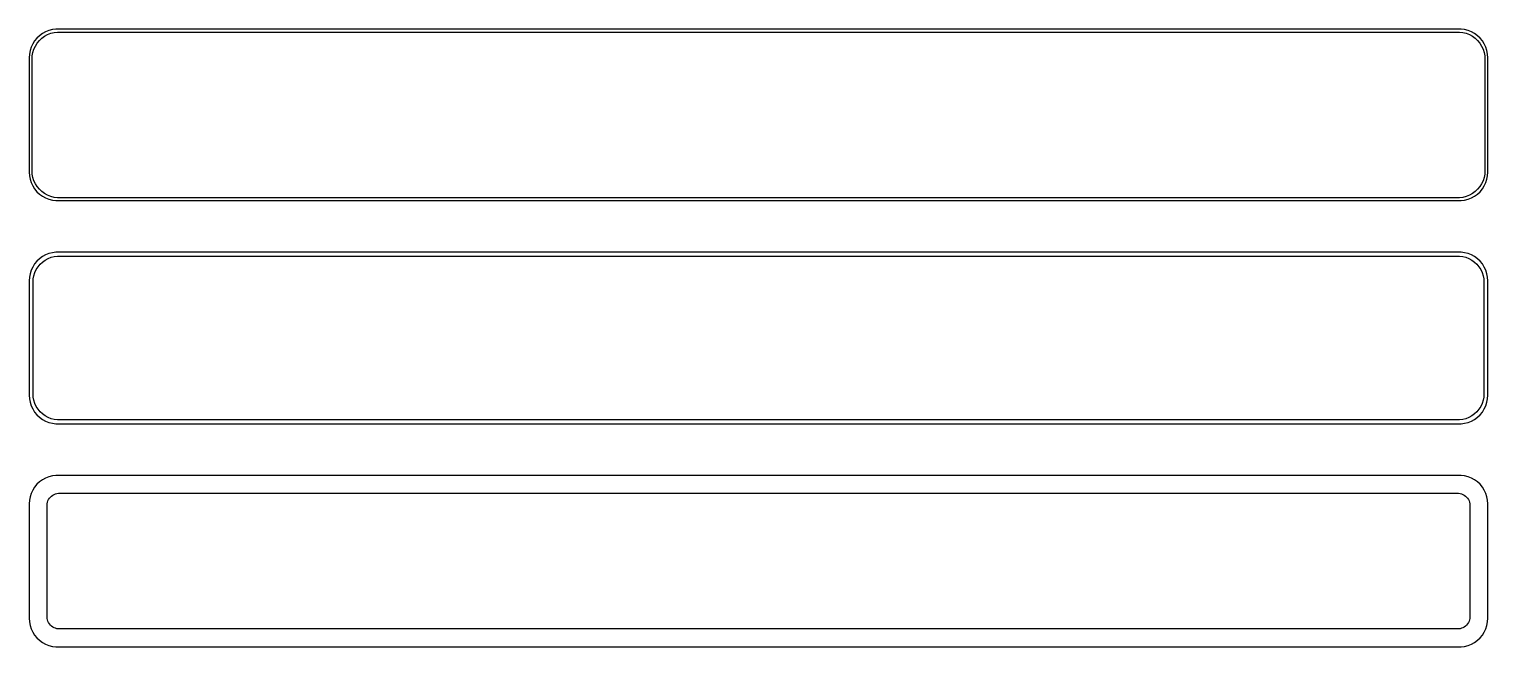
# Model space of a CAD drawing. Header units: metres. Extents: x -128 to 128, y 102 to 210.
import ezdxf

# ---------------------------------------------------------------- set-up
doc = ezdxf.new("R2010")
doc.units = ezdxf.units.M

msp = doc.modelspace()

# ---------------------------------------------------------------- linework, layer by layer
for p, q in [((-125.179, 209.222), (-125.687, 208.853)), ((-124.629, 209.524), (-125.179, 209.222)), ((-124.045, 209.755), (-124.629, 209.524)), ((-124.272, 209.048), (-123.718, 209.268)), ((-123.437, 209.911), (-124.045, 209.755)), ((-123.718, 209.268), (-123.14, 209.416)), ((-122.814, 209.99), (-123.437, 209.911)), ((-123.14, 209.416), (-122.548, 209.491)), ((122.814, 209.99), (-122.814, 209.99)), ((-122.548, 209.491), (122.548, 209.491)), ((122.548, 209.491), (123.14, 209.416)), ((123.437, 209.911), (122.814, 209.99)), ((123.14, 209.416), (123.718, 209.268)), ((124.045, 209.755), (123.437, 209.911)), ((123.718, 209.268), (124.272, 209.048)), ((124.629, 209.524), (124.045, 209.755)), ((125.179, 209.222), (124.629, 209.524)), ((125.687, 208.853), (125.179, 209.222)), ((-127.149, 206.841), (-127.343, 206.243)), ((-126.882, 207.409), (-127.149, 206.841)), ((-126.545, 207.939), (-126.882, 207.409)), ((-126.666, 206.499), (-126.412, 207.038)), ((-126.145, 208.423), (-126.545, 207.939)), ((-126.412, 207.038), (-126.093, 207.542)), ((-125.687, 208.853), (-126.145, 208.423)), ((-126.093, 207.542), (-125.713, 208.002)), ((-125.713, 208.002), (-125.278, 208.41)), ((-125.278, 208.41), (-124.795, 208.761)), ((-124.795, 208.761), (-124.272, 209.048)), ((124.272, 209.048), (124.795, 208.761)), ((124.795, 208.761), (125.278, 208.41)), ((125.278, 208.41), (125.713, 208.002)), ((126.145, 208.423), (125.687, 208.853)), ((125.713, 208.002), (126.093, 207.542)), ((126.093, 207.542), (126.412, 207.038)), ((126.545, 207.939), (126.145, 208.423)), ((126.412, 207.038), (126.666, 206.499)), ((126.882, 207.409), (126.545, 207.939)), ((127.149, 206.841), (126.882, 207.409)), ((127.343, 206.243), (127.149, 206.841)), ((-127.461, 205.627), (-127.5, 205)), ((-127.5, 205), (-127.5, 185)), ((-127.343, 206.243), (-127.461, 205.627)), ((-127, 204.75), (-126.963, 205.345)), ((-127, 185.25), (-127, 204.75)), ((-126.963, 205.345), (-126.851, 205.931)), ((-126.851, 205.931), (-126.666, 206.499)), ((126.666, 206.499), (126.851, 205.931)), ((126.851, 205.931), (126.963, 205.345)), ((126.963, 205.345), (127, 204.75)), ((127, 204.75), (127, 185.25)), ((127.461, 205.627), (127.343, 206.243)), ((127.5, 205), (127.461, 205.627)), ((127.5, 185), (127.5, 205)), ((-127.5, 185), (-127.461, 184.373)), ((-127.461, 184.373), (-127.343, 183.757)), ((-127.343, 183.757), (-127.149, 183.159)), ((-126.963, 184.655), (-127, 185.25)), ((-126.851, 184.069), (-126.963, 184.655)), ((-126.666, 183.501), (-126.851, 184.069)), ((126.851, 184.069), (126.666, 183.501)), ((126.963, 184.655), (126.851, 184.069)), ((127, 185.25), (126.963, 184.655)), ((127.149, 183.159), (127.343, 183.757)), ((127.343, 183.757), (127.461, 184.373)), ((127.461, 184.373), (127.5, 185)), ((-127.149, 183.159), (-126.882, 182.591)), ((-126.882, 182.591), (-126.545, 182.061)), ((-126.412, 182.962), (-126.666, 183.501)), ((-126.545, 182.061), (-126.145, 181.577)), ((-126.093, 182.458), (-126.412, 182.962)), ((-126.145, 181.577), (-125.687, 181.147)), ((-125.713, 181.998), (-126.093, 182.458)), ((-125.278, 181.59), (-125.713, 181.998)), ((-125.687, 181.147), (-125.179, 180.778)), ((-124.795, 181.239), (-125.278, 181.59)), ((-124.272, 180.952), (-124.795, 181.239)), ((124.795, 181.239), (124.272, 180.952)), ((125.278, 181.59), (124.795, 181.239)), ((125.179, 180.778), (125.687, 181.147)), ((125.713, 181.998), (125.278, 181.59)), ((125.687, 181.147), (126.145, 181.577)), ((126.093, 182.458), (125.713, 181.998)), ((126.412, 182.962), (126.093, 182.458)), ((126.145, 181.577), (126.545, 182.061)), ((126.666, 183.501), (126.412, 182.962)), ((126.545, 182.061), (126.882, 182.591)), ((126.882, 182.591), (127.149, 183.159)), ((-125.179, 180.778), (-124.629, 180.476)), ((-124.629, 180.476), (-124.045, 180.245)), ((-123.718, 180.732), (-124.272, 180.952)), ((-124.045, 180.245), (-123.437, 180.089)), ((-123.14, 180.584), (-123.718, 180.732)), ((-123.437, 180.089), (-122.814, 180.01)), ((-122.548, 180.509), (-123.14, 180.584)), ((-122.814, 180.01), (122.814, 180.01)), ((122.548, 180.509), (-122.548, 180.509)), ((123.14, 180.584), (122.548, 180.509)), ((122.814, 180.01), (123.437, 180.089)), ((123.718, 180.732), (123.14, 180.584)), ((123.437, 180.089), (124.045, 180.245)), ((124.272, 180.952), (123.718, 180.732)), ((124.045, 180.245), (124.629, 180.476)), ((124.629, 180.476), (125.179, 180.778)), ((-123.437, 170.911), (-124.045, 170.755)), ((-122.814, 170.99), (-123.437, 170.911)), ((122.814, 170.99), (-122.814, 170.99)), ((123.437, 170.911), (122.814, 170.99)), ((124.045, 170.755), (123.437, 170.911)), ((-126.882, 168.409), (-127.149, 167.841)), ((-126.545, 168.939), (-126.882, 168.409)), ((-126.145, 169.423), (-126.545, 168.939)), ((-126.262, 167.956), (-125.954, 168.441)), ((-125.687, 169.853), (-126.145, 169.423)), ((-125.954, 168.441), (-125.588, 168.884)), ((-125.179, 170.222), (-125.687, 169.853)), ((-125.588, 168.884), (-125.168, 169.278)), ((-124.629, 170.524), (-125.179, 170.222)), ((-125.168, 169.278), (-124.703, 169.616)), ((-124.703, 169.616), (-124.199, 169.893)), ((-124.045, 170.755), (-124.629, 170.524)), ((-124.199, 169.893), (-123.665, 170.104)), ((-123.665, 170.104), (-123.108, 170.247)), ((-123.108, 170.247), (-122.537, 170.319)), ((-122.537, 170.319), (122.537, 170.319)), ((122.537, 170.319), (123.108, 170.247)), ((123.108, 170.247), (123.665, 170.104)), ((123.665, 170.104), (124.199, 169.893)), ((124.629, 170.524), (124.045, 170.755)), ((124.199, 169.893), (124.703, 169.616)), ((125.179, 170.222), (124.629, 170.524)), ((124.703, 169.616), (125.168, 169.278)), ((125.168, 169.278), (125.588, 168.884)), ((125.687, 169.853), (125.179, 170.222)), ((125.588, 168.884), (125.954, 168.441)), ((126.145, 169.423), (125.687, 169.853)), ((125.954, 168.441), (126.262, 167.956)), ((126.545, 168.939), (126.145, 169.423)), ((126.882, 168.409), (126.545, 168.939)), ((127.149, 167.841), (126.882, 168.409)), ((-127.461, 166.627), (-127.5, 166)), ((-127.5, 166), (-127.5, 146)), ((-127.343, 167.243), (-127.461, 166.627)), ((-127.149, 167.841), (-127.343, 167.243)), ((-126.828, 165.75), (-126.792, 166.324)), ((-126.828, 146.25), (-126.828, 165.75)), ((-126.792, 166.324), (-126.685, 166.889)), ((-126.685, 166.889), (-126.507, 167.435)), ((-126.507, 167.435), (-126.262, 167.956)), ((126.262, 167.956), (126.507, 167.435)), ((126.507, 167.435), (126.685, 166.889)), ((126.685, 166.889), (126.792, 166.324)), ((126.792, 166.324), (126.828, 165.75)), ((126.828, 165.75), (126.828, 146.25)), ((127.343, 167.243), (127.149, 167.841)), ((127.461, 166.627), (127.343, 167.243)), ((127.5, 166), (127.461, 166.627)), ((127.5, 146), (127.5, 166)), ((-127.5, 146), (-127.461, 145.373)), ((-127.461, 145.373), (-127.343, 144.757)), ((-126.792, 145.676), (-126.828, 146.25)), ((-126.685, 145.111), (-126.792, 145.676)), ((126.792, 145.676), (126.685, 145.111)), ((126.828, 146.25), (126.792, 145.676)), ((127.343, 144.757), (127.461, 145.373)), ((127.461, 145.373), (127.5, 146)), ((-127.343, 144.757), (-127.149, 144.159)), ((-127.149, 144.159), (-126.882, 143.591)), ((-126.882, 143.591), (-126.545, 143.061)), ((-126.507, 144.565), (-126.685, 145.111)), ((-126.545, 143.061), (-126.145, 142.577)), ((-126.262, 144.044), (-126.507, 144.565)), ((-125.954, 143.559), (-126.262, 144.044)), ((-125.588, 143.116), (-125.954, 143.559)), ((-125.168, 142.722), (-125.588, 143.116)), ((125.588, 143.116), (125.168, 142.722)), ((125.954, 143.559), (125.588, 143.116)), ((126.262, 144.044), (125.954, 143.559)), ((126.145, 142.577), (126.545, 143.061)), ((126.507, 144.565), (126.262, 144.044)), ((126.685, 145.111), (126.507, 144.565)), ((126.545, 143.061), (126.882, 143.591)), ((126.882, 143.591), (127.149, 144.159)), ((127.149, 144.159), (127.343, 144.757)), ((-126.145, 142.577), (-125.687, 142.147)), ((-125.687, 142.147), (-125.179, 141.778)), ((-125.179, 141.778), (-124.629, 141.476)), ((-124.703, 142.384), (-125.168, 142.722)), ((-124.199, 142.107), (-124.703, 142.384)), ((-124.629, 141.476), (-124.045, 141.245)), ((-123.665, 141.896), (-124.199, 142.107)), ((-124.045, 141.245), (-123.437, 141.089)), ((-123.108, 141.753), (-123.665, 141.896)), ((-123.437, 141.089), (-122.814, 141.01)), ((-122.537, 141.681), (-123.108, 141.753)), ((-122.814, 141.01), (122.814, 141.01)), ((122.537, 141.681), (-122.537, 141.681)), ((123.108, 141.753), (122.537, 141.681)), ((122.814, 141.01), (123.437, 141.089)), ((123.665, 141.896), (123.108, 141.753)), ((123.437, 141.089), (124.045, 141.245)), ((124.199, 142.107), (123.665, 141.896)), ((124.045, 141.245), (124.629, 141.476)), ((124.703, 142.384), (124.199, 142.107)), ((124.629, 141.476), (125.179, 141.778)), ((125.168, 142.722), (124.703, 142.384)), ((125.179, 141.778), (125.687, 142.147)), ((125.687, 142.147), (126.145, 142.577)), ((-126.145, 130.423), (-126.545, 129.939)), ((-125.687, 130.853), (-126.145, 130.423)), ((-125.179, 131.222), (-125.687, 130.853)), ((-124.629, 131.524), (-125.179, 131.222)), ((-124.045, 131.755), (-124.629, 131.524)), ((-123.437, 131.911), (-124.045, 131.755)), ((-122.814, 131.99), (-123.437, 131.911)), ((122.814, 131.99), (-122.814, 131.99)), ((123.437, 131.911), (122.814, 131.99)), ((124.045, 131.755), (123.437, 131.911)), ((124.629, 131.524), (124.045, 131.755)), ((125.179, 131.222), (124.629, 131.524)), ((125.687, 130.853), (125.179, 131.222)), ((126.145, 130.423), (125.687, 130.853)), ((126.545, 129.939), (126.145, 130.423)), ((-127.461, 127.627), (-127.5, 127)), ((-127.343, 128.243), (-127.461, 127.627)), ((-127.149, 128.841), (-127.343, 128.243)), ((-126.882, 129.409), (-127.149, 128.841)), ((-126.545, 129.939), (-126.882, 129.409)), ((-124.293, 127.275), (-124.211, 127.527)), ((-124.211, 127.527), (-124.099, 127.766)), ((-124.099, 127.766), (-123.957, 127.99)), ((-123.957, 127.99), (-123.788, 128.194)), ((-123.788, 128.194), (-123.595, 128.375)), ((-123.595, 128.375), (-123.38, 128.531)), ((-123.38, 128.531), (-123.148, 128.659)), ((-123.148, 128.659), (-122.902, 128.756)), ((-122.902, 128.756), (-122.645, 128.822)), ((-122.645, 128.822), (-122.382, 128.855)), ((-122.382, 128.855), (122.382, 128.855)), ((122.382, 128.855), (122.645, 128.822)), ((122.645, 128.822), (122.902, 128.756)), ((122.902, 128.756), (123.148, 128.659)), ((123.148, 128.659), (123.38, 128.531)), ((123.38, 128.531), (123.595, 128.375)), ((123.595, 128.375), (123.788, 128.194)), ((123.788, 128.194), (123.957, 127.99)), ((123.957, 127.99), (124.099, 127.766)), ((124.099, 127.766), (124.211, 127.527)), ((124.211, 127.527), (124.293, 127.275)), ((126.882, 129.409), (126.545, 129.939)), ((127.149, 128.841), (126.882, 129.409)), ((127.343, 128.243), (127.149, 128.841)), ((127.461, 127.627), (127.343, 128.243)), ((127.5, 127), (127.461, 127.627)), ((-127.5, 127), (-127.5, 107)), ((-124.36, 126.75), (-124.343, 127.014)), ((-124.36, 107.25), (-124.36, 126.75)), ((-124.343, 127.014), (-124.293, 127.275)), ((124.293, 127.275), (124.343, 127.014)), ((124.343, 127.014), (124.36, 126.75)), ((124.36, 126.75), (124.36, 107.25)), ((127.5, 107), (127.5, 127)), ((-124.343, 106.986), (-124.36, 107.25)), ((124.36, 107.25), (124.343, 106.986)), ((-127.5, 107), (-127.461, 106.373)), ((-127.461, 106.373), (-127.343, 105.757)), ((-127.343, 105.757), (-127.149, 105.159)), ((-127.149, 105.159), (-126.882, 104.591)), ((-126.882, 104.591), (-126.545, 104.061)), ((-124.293, 106.725), (-124.343, 106.986)), ((-124.211, 106.473), (-124.293, 106.725)), ((-124.099, 106.234), (-124.211, 106.473)), ((-123.957, 106.01), (-124.099, 106.234)), ((-123.788, 105.806), (-123.957, 106.01)), ((-123.595, 105.625), (-123.788, 105.806)), ((-123.38, 105.469), (-123.595, 105.625)), ((-123.148, 105.341), (-123.38, 105.469)), ((-122.902, 105.244), (-123.148, 105.341)), ((-122.645, 105.178), (-122.902, 105.244)), ((-122.382, 105.145), (-122.645, 105.178)), ((122.382, 105.145), (-122.382, 105.145)), ((122.645, 105.178), (122.382, 105.145)), ((122.902, 105.244), (122.645, 105.178)), ((123.148, 105.341), (122.902, 105.244)), ((123.38, 105.469), (123.148, 105.341)), ((123.595, 105.625), (123.38, 105.469)), ((123.788, 105.806), (123.595, 105.625)), ((123.957, 106.01), (123.788, 105.806)), ((124.099, 106.234), (123.957, 106.01)), ((124.211, 106.473), (124.099, 106.234)), ((124.293, 106.725), (124.211, 106.473)), ((124.343, 106.986), (124.293, 106.725)), ((126.545, 104.061), (126.882, 104.591)), ((126.882, 104.591), (127.149, 105.159)), ((127.149, 105.159), (127.343, 105.757)), ((127.343, 105.757), (127.461, 106.373)), ((127.461, 106.373), (127.5, 107)), ((-126.545, 104.061), (-126.145, 103.577)), ((-126.145, 103.577), (-125.687, 103.147)), ((-125.687, 103.147), (-125.179, 102.778)), ((-125.179, 102.778), (-124.629, 102.476)), ((-124.629, 102.476), (-124.045, 102.245)), ((-124.045, 102.245), (-123.437, 102.089)), ((-123.437, 102.089), (-122.814, 102.01)), ((-122.814, 102.01), (122.814, 102.01)), ((122.814, 102.01), (123.437, 102.089)), ((123.437, 102.089), (124.045, 102.245)), ((124.045, 102.245), (124.629, 102.476)), ((124.629, 102.476), (125.179, 102.778)), ((125.179, 102.778), (125.687, 103.147)), ((125.687, 103.147), (126.145, 103.577)), ((126.145, 103.577), (126.545, 104.061))]:
    msp.add_line(p, q)

doc.saveas('drawing.dxf')
